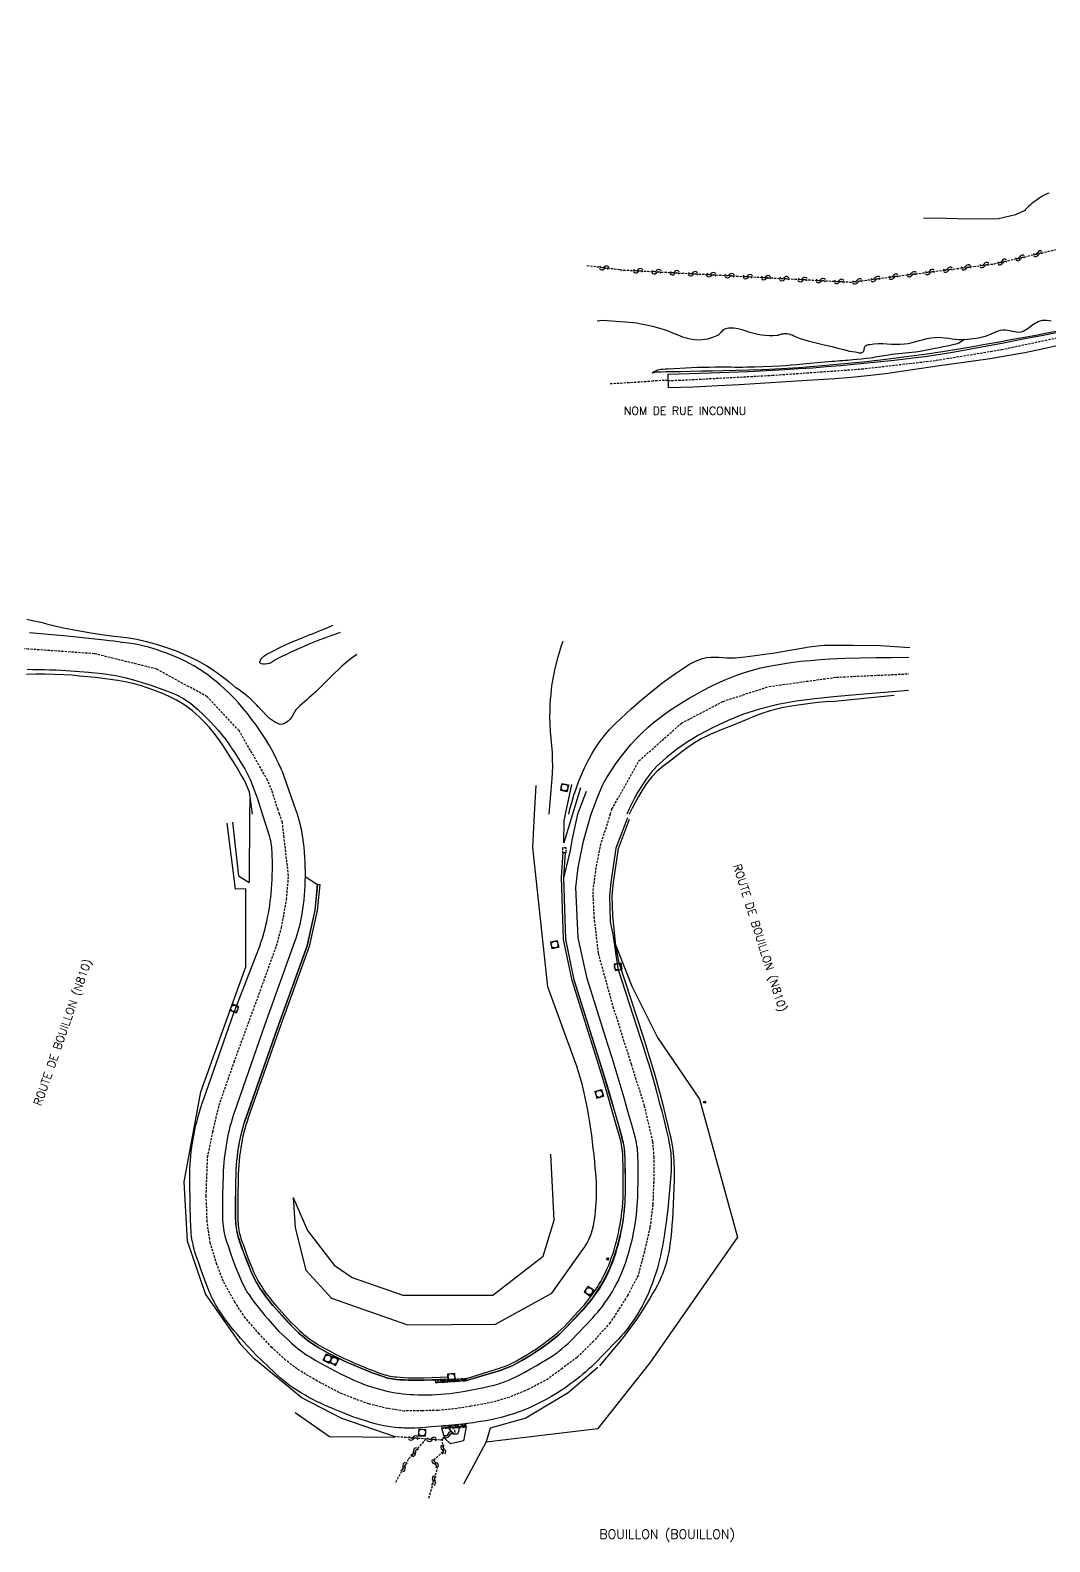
# Model space of a CAD drawing. Header units: millimetres. Extents: x 199000 to 200001, y 52999 to 53673.
# Drawn here: x 199324.6 to 199547.6, y 53011.9 to 53342.4 of the extents above; entities that cross this region are included whole.
import ezdxf
from ezdxf.enums import TextEntityAlignment as Align

# ---------------------------------------------------------------- set-up
doc = ezdxf.new("R2010")
doc.units = ezdxf.units.MM
doc.linetypes.add('DASHED', pattern=[0.75, 0.5, -0.25])
doc.layers.get('0').update_dxf_attribs({"linetype": 'CONTINUOUS'})
for name, color, linetype in [('W0001', 6, 'DASHED'), ('W0004', 5, 'CONTINUOUS'), ('W0008', 7, 'CONTINUOUS'), ('W0014', 7, 'CONTINUOUS'), ('W0070', 7, 'DASHED'), ('W0112', 1, 'DASHED'), ('W0211', 2, 'CONTINUOUS'), ('W0214', 2, 'CONTINUOUS'), ('W0323', 7, 'CONTINUOUS'), ('W0420', 7, 'CONTINUOUS'), ('W0501', 5, 'DASHED'), ('W0510', 5, 'CONTINUOUS'), ('W0850', 7, 'CONTINUOUS'), ('W0856', 7, 'CONTINUOUS'), ('W0980', 7, 'CONTINUOUS'), ('W0989', 7, 'CONTINUOUS')]:
    doc.layers.add(name, color=color, linetype=linetype)
doc.styles.get("Standard").update_dxf_attribs({"font": 'romans.shx', "width": 0.85})

# ---------------------------------------------------------------- blocks, each defined once
blk = doc.blocks.new('T420')
for p, q in [((0.75, 0.75), (-0.75, 0.75)), ((-0.75, 0.75), (-0.75, -0.75)), ((0.75, 0.75), (0.75, -0.75)), ((0.75, -0.75), (-0.75, -0.75))]:
    blk.add_line(p, q)
blk.add_ellipse((0, 0), major_axis=(-0.53, 0.53), ratio=1, start_param=3.926991, end_param=10.210176)
blk = doc.blocks.new('T856')
for p, q in [((-0.125, 0), (0.125, 0)), ((0, 0.125), (0, -0.125))]:
    blk.add_line(p, q)
blk.add_ellipse((0, 0), major_axis=(-0.177, 0.177), ratio=1, start_param=3.9269908, end_param=10.2101761)
blk = doc.blocks.new('T850')
for p, q in [((-0.25, -0.15), (0, 0.32)), ((0, 0.32), (0.25, -0.15)), ((-0.25, -0.15), (0.25, -0.15))]:
    blk.add_line(p, q)
for major_axis in [(-0.106, 0.106), (-0.0354, 0.0354), (-0.0236, 0.0236)]:
    blk.add_ellipse((0, 0), major_axis=major_axis, ratio=1, start_param=3.926991, end_param=10.210176)
blk = doc.blocks.new('t323o')
at = {"color": 0, "linetype": 'Continuous'}
for radius in [0.25, 0.15]:
    blk.add_circle((0, 0), radius, dxfattribs=at)
blk = doc.blocks.new('t500o')
at = {"color": 0, "linetype": 'Continuous'}
for centre, start, end in [((-0.5, 0.625), 216.8699, 323.1301), ((0.5, -0.125), 36.8699, 143.1301), ((0.5, -0.625), 36.8699, 143.1301), ((-0.5, 0.125), 216.8699, 323.1301)]:
    blk.add_arc(centre, 0.625, start, end, dxfattribs=at)

msp = doc.modelspace()

# ---------------------------------------------------------------- linework, layer by layer
at = {"layer": 'W0001'}
for points in [[(199379.16, 53171), (199378.82, 53171.97), (199377.48, 53176.15), (199376.53, 53178.47), (199370.29, 53189.28), (199363.3, 53196.7), (199352.29, 53202.74), (199338.65, 53206.09), (199324.15, 53207.11), (199301.55, 53208.31), (199275.37, 53210.31), (199262.56, 53214), (199250.36, 53222.15), (199242.73, 53230.34), (199228.89, 53251.09), (199217.52, 53264.21), (199202.23, 53274.23), (199188.29, 53278.91), (199165.92, 53286.04), (199151.05, 53290.86), (199129.54, 53298.24), (199117.13, 53306.22), (199107.29, 53316.7)], [(199464.07, 53265.87), (199466.4, 53265.88), (199486.92, 53266.98), (199506.43, 53268.36), (199522.77, 53270.25), (199537.02, 53272.61), (199551.12, 53275.58)], [(199451.49, 53171), (199451.85, 53172.12), (199457.74, 53182.64), (199467.04, 53190.89), (199476.14, 53195.67), (199486.18, 53198.93), (199500.93, 53200.96), (199516.76, 53201.7)], [(199451.49, 53171), (199449.37, 53164.5), (199448.32, 53159.25), (199447.64, 53154.04), (199447.9, 53148.55), (199448.82, 53140.61), (199452.06, 53128.95), (199456.04, 53116.35), (199458.91, 53107.26), (199460.71, 53099.43), (199461, 53096.07), (199460.97, 53090.68), (199460.78, 53085.67), (199460.15, 53080.62), (199458.94, 53075.34), (199457.55, 53070.14), (199455.28, 53065.74), (199451.48, 53059.83), (199447.82, 53055.75), (199444.21, 53052.2), (199440.98, 53049.81), (199437.91, 53047.54), (199433.62, 53045.24), (199429.39, 53043.48), (199425.79, 53042.42), (199420.94, 53041.52), (199417.29, 53040.94), (199413.81, 53040.62), (199410.36, 53040.54), (199406.42, 53040.49), (199402.82, 53041.03), (199398.71, 53042.04), (199395.76, 53043.09), (199392.2, 53044.52), (199387.44, 53047.02), (199382.98, 53049.68), (199380.49, 53051.63), (199377.5, 53054.4), (199374.73, 53057.35), (199371.66, 53060.85), (199369.39, 53064.26), (199366.88, 53068.82), (199365.46, 53072.56), (199363.99, 53077.24), (199363.34, 53081.85), (199363.11, 53087.52), (199363.27, 53092.11), (199363.43, 53096.02), (199364.57, 53101.57), (199365.93, 53107.34), (199369.22, 53116.8), (199375.2, 53133.11), (199378.5, 53142.24), (199379.59, 53146.19), (199380.69, 53152.32), (199381.13, 53157.55), (199380.14, 53165.89), (199379.78, 53169.26), (199379.16, 53171)]]:
    msp.add_lwpolyline(points, dxfattribs=at)
at = {"layer": 'W0004'}
for points in [[(199420.03, 53047.59), (199427.25, 53049.88), (199427.81, 53050.06), (199428.35, 53050.25), (199428.89, 53050.46), (199429.42, 53050.69), (199429.94, 53050.93), (199430.46, 53051.19), (199430.97, 53051.46), (199431.85, 53051.96), (199432.73, 53052.48), (199433.6, 53053.01), (199434.46, 53053.56), (199435.31, 53054.12), (199436.15, 53054.7), (199436.98, 53055.29), (199437.62, 53055.76), (199438.25, 53056.24), (199438.88, 53056.74), (199439.49, 53057.24), (199440.1, 53057.76), (199441.41, 53058.89), (199445.21, 53063.05), (199445.74, 53063.65), (199446.25, 53064.26), (199446.75, 53064.88), (199447.23, 53065.51), (199447.7, 53066.15), (199448.15, 53066.81), (199448.59, 53067.48), (199449, 53068.15), (199449.4, 53068.84), (199449.79, 53069.54), (199450.15, 53070.25), (199450.5, 53070.96), (199450.83, 53071.69), (199451.14, 53072.42), (199451.43, 53073.16), (199451.71, 53073.91), (199452.01, 53074.81), (199452.3, 53075.72), (199452.57, 53076.64), (199452.83, 53077.56), (199453.06, 53078.48), (199453.27, 53079.41), (199453.46, 53080.35), (199453.64, 53081.29), (199453.79, 53082.23), (199453.93, 53083.18), (199454.04, 53084.12), (199454.14, 53085.07), (199454.21, 53086.02), (199454.27, 53086.98), (199454.31, 53087.93), (199454.32, 53088.89), (199454.33, 53090.26), (199454.32, 53091.64), (199454.3, 53093.01), (199454.28, 53094.25), (199454.24, 53095.49), (199454.19, 53096.73), (199454.16, 53097.24), (199454.11, 53097.75), (199454.04, 53098.26), (199453.95, 53098.77), (199453.84, 53099.27), (199453.71, 53099.76), (199452.79, 53103.07), (199451.84, 53106.38), (199450.88, 53109.68), (199449.89, 53112.97), (199448.89, 53116.26), (199447.87, 53119.54), (199443.12, 53134.67), (199441.27, 53143.58), (199440.82, 53157.17), (199441.21, 53162.61)], [(199441.63, 53162.6), (199441.23, 53157.16), (199441.68, 53143.63), (199443.52, 53134.77), (199448.27, 53119.66), (199449.29, 53116.38), (199450.29, 53113.09), (199451.27, 53109.79), (199452.24, 53106.49), (199453.19, 53103.19), (199454.11, 53099.87), (199454.25, 53099.36), (199454.36, 53098.85), (199454.45, 53098.32), (199454.52, 53097.8), (199454.57, 53097.27), (199454.61, 53096.75), (199454.65, 53095.5), (199454.69, 53094.26), (199454.72, 53093.02), (199454.74, 53091.64), (199454.74, 53090.26), (199454.74, 53088.88), (199454.72, 53087.92), (199454.69, 53086.96), (199454.63, 53086), (199454.55, 53085.04), (199454.46, 53084.08), (199454.34, 53083.12), (199454.2, 53082.17), (199454.05, 53081.22), (199453.87, 53080.27), (199453.68, 53079.33), (199453.46, 53078.39), (199453.23, 53077.45), (199452.97, 53076.52), (199452.7, 53075.6), (199452.41, 53074.68), (199452.1, 53073.77), (199451.82, 53073.01), (199451.52, 53072.26), (199451.21, 53071.52), (199450.87, 53070.79), (199450.52, 53070.06), (199450.15, 53069.34), (199449.77, 53068.64), (199449.36, 53067.94), (199448.94, 53067.25), (199448.5, 53066.58), (199448.04, 53065.91), (199447.57, 53065.26), (199447.08, 53064.62), (199446.57, 53063.99), (199446.05, 53063.38), (199445.52, 53062.77), (199441.72, 53058.61), (199440.44, 53057.36), (199439.83, 53056.84), (199439.21, 53056.33), (199438.58, 53055.83), (199437.94, 53055.34), (199437.29, 53054.86), (199436.45, 53054.27), (199435.61, 53053.69), (199434.75, 53053.12), (199433.88, 53052.57), (199433, 53052.03), (199432.12, 53051.51), (199431.22, 53051), (199430.7, 53050.72), (199430.17, 53050.46), (199429.63, 53050.21), (199429.09, 53049.98), (199428.53, 53049.76), (199427.98, 53049.56), (199427.41, 53049.38), (199420.06, 53047.13)]]:
    msp.add_lwpolyline(points, dxfattribs=at)
msp.add_lwpolyline([(199416, 53047.94), (199416.02, 53047.42), (199410.78, 53047.24), (199409.9, 53047.22), (199409.03, 53047.21), (199408.15, 53047.22), (199407.28, 53047.25), (199406.4, 53047.29), (199405.53, 53047.34), (199404.65, 53047.41), (199404.2, 53047.46), (199403.76, 53047.53), (199403.31, 53047.61), (199402.87, 53047.7), (199402.43, 53047.81), (199402, 53047.94), (199401.57, 53048.08), (199400.49, 53048.46), (199399.43, 53048.85), (199398.37, 53049.26), (199397.31, 53049.69), (199396.26, 53050.12), (199395.22, 53050.57), (199394.15, 53051.05), (199393.09, 53051.54), (199392.04, 53052.05), (199391, 53052.57), (199389.96, 53053.1), (199388.93, 53053.65), (199388.27, 53054.01), (199387.62, 53054.4), (199386.98, 53054.79), (199386.34, 53055.21), (199385.72, 53055.64), (199385.11, 53056.09), (199384.62, 53056.46), (199384.14, 53056.86), (199383.67, 53057.27), (199383.22, 53057.69), (199382.78, 53058.12), (199382.35, 53058.57), (199381.15, 53059.78), (199378.21, 53063.02), (199377.7, 53063.6), (199377.21, 53064.18), (199376.72, 53064.78), (199376.25, 53065.39), (199375.8, 53066.01), (199375.36, 53066.64), (199374.93, 53067.27), (199374.58, 53067.83), (199374.24, 53068.4), (199373.92, 53068.98), (199373.61, 53069.56), (199373.32, 53070.15), (199373.05, 53070.75), (199372.79, 53071.36), (199372.29, 53072.6), (199371.8, 53073.85), (199371.32, 53075.1), (199370.86, 53076.35), (199370.41, 53077.61), (199370.26, 53078.06), (199370.13, 53078.52), (199370, 53078.98), (199369.9, 53079.45), (199369.8, 53079.92), (199369.72, 53080.45), (199369.65, 53080.98), (199369.59, 53081.52), (199369.56, 53082.05), (199369.55, 53082.59), (199369.53, 53084.55), (199369.54, 53086.5), (199369.56, 53088.46), (199369.59, 53090.41), (199369.65, 53092.37), (199369.69, 53093.32), (199369.75, 53094.28), (199369.83, 53095.23), (199369.93, 53096.18), (199370.05, 53097.12), (199370.19, 53098.07), (199370.35, 53099.01), (199370.51, 53099.85), (199370.68, 53100.68), (199370.88, 53101.51), (199371.1, 53102.34), (199371.33, 53103.16), (199371.59, 53103.97), (199371.86, 53104.78), (199378.6, 53124.1), (199385.17, 53142.19), (199386.91, 53150), (199387.46, 53155.67), (199387.93, 53155.62), (199387.39, 53149.93), (199385.63, 53142.05), (199379.06, 53123.93), (199372.31, 53104.63), (199372.04, 53103.83), (199371.79, 53103.02), (199371.56, 53102.21), (199371.35, 53101.4), (199371.15, 53100.58), (199370.98, 53099.75), (199370.82, 53098.93), (199370.66, 53098), (199370.53, 53097.06), (199370.41, 53096.12), (199370.31, 53095.18), (199370.23, 53094.24), (199370.17, 53093.3), (199370.13, 53092.35), (199370.07, 53090.4), (199370.03, 53088.45), (199370.01, 53086.5), (199370.01, 53084.55), (199370.02, 53082.6), (199370.04, 53082.08), (199370.07, 53081.55), (199370.12, 53081.04), (199370.19, 53080.52), (199370.27, 53080), (199370.36, 53079.55), (199370.47, 53079.1), (199370.59, 53078.65), (199370.72, 53078.21), (199370.86, 53077.77), (199371.31, 53076.51), (199371.77, 53075.26), (199372.24, 53074.02), (199372.73, 53072.78), (199373.23, 53071.54), (199373.48, 53070.95), (199373.75, 53070.36), (199374.04, 53069.78), (199374.34, 53069.2), (199374.66, 53068.64), (199374.99, 53068.08), (199375.33, 53067.54), (199375.75, 53066.91), (199376.19, 53066.29), (199376.64, 53065.68), (199377.1, 53065.08), (199377.57, 53064.49), (199378.06, 53063.91), (199378.56, 53063.34), (199381.5, 53060.1), (199382.72, 53058.92), (199383.14, 53058.48), (199383.57, 53058.06), (199384.02, 53057.65), (199384.47, 53057.25), (199384.94, 53056.87), (199385.42, 53056.5), (199386.02, 53056.06), (199386.63, 53055.64), (199387.25, 53055.23), (199387.88, 53054.84), (199388.52, 53054.46), (199389.18, 53054.1), (199390.2, 53053.56), (199391.23, 53053.03), (199392.27, 53052.51), (199393.31, 53052.01), (199394.37, 53051.52), (199395.42, 53051.05), (199396.46, 53050.6), (199397.51, 53050.16), (199398.55, 53049.74), (199399.61, 53049.33), (199400.67, 53048.94), (199401.73, 53048.57), (199402.15, 53048.43), (199402.57, 53048.31), (199402.99, 53048.2), (199403.41, 53048.11), (199403.84, 53048.03), (199404.27, 53047.97), (199404.7, 53047.93), (199405.56, 53047.86), (199406.43, 53047.8), (199407.29, 53047.76), (199408.16, 53047.74), (199409.03, 53047.73), (199409.89, 53047.73), (199410.76, 53047.76)], close=True, dxfattribs=at)
at = {"layer": 'W0008'}
for points in [[(199464.03, 53267.26), (199466.38, 53267.3), (199468.73, 53267.36), (199471.08, 53267.42), (199473.43, 53267.5), (199477.49, 53267.65), (199481.55, 53267.82), (199485.61, 53268.01), (199489.67, 53268.23), (199492.7, 53268.43), (199495.74, 53268.64), (199498.77, 53268.88), (199501.8, 53269.14), (199504.74, 53269.4), (199507.68, 53269.67), (199510.62, 53269.97), (199513.56, 53270.29), (199515.97, 53270.57), (199518.38, 53270.86), (199520.78, 53271.17), (199523.18, 53271.53), (199526.76, 53272.11), (199530.33, 53272.75), (199533.89, 53273.42), (199537.45, 53274.1), (199541.79, 53274.93), (199546.13, 53275.77), (199550.46, 53276.65)], [(199549.79, 53273.56), (199545.95, 53272.72), (199542.11, 53271.92), (199538.25, 53271.2), (199534.57, 53270.59), (199530.88, 53270.07), (199527.19, 53269.57), (199523.5, 53269.06), (199519.56, 53268.48), (199515.62, 53267.88), (199511.68, 53267.31), (199507.73, 53266.83), (199504.14, 53266.5), (199500.55, 53266.24), (199496.96, 53266.02), (199493.37, 53265.79), (199488.81, 53265.48), (199484.24, 53265.18), (199479.67, 53264.9), (199475.1, 53264.65), (199472.35, 53264.52), (199469.6, 53264.41), (199466.85, 53264.32), (199464.11, 53264.25)], [(199464.03, 53267.26), (199464.11, 53264.25)], [(199324.49, 53210.74), (199328.59, 53210.39), (199332.69, 53210.01), (199336.79, 53209.6), (199340.88, 53209.14), (199341.89, 53209.01), (199342.91, 53208.88), (199343.92, 53208.73), (199344.93, 53208.57)], [(199379.66, 53180.53), (199379.49, 53180.89), (199379.33, 53181.26), (199379.16, 53181.62), (199378.99, 53181.98), (199378.48, 53183.06), (199377.96, 53184.14), (199377.41, 53185.21), (199376.83, 53186.25), (199376.16, 53187.37), (199375.44, 53188.45), (199374.71, 53189.52), (199373.95, 53190.58), (199373.04, 53191.81), (199372.12, 53193.03), (199371.16, 53194.22), (199370.16, 53195.38), (199369.21, 53196.4), (199368.23, 53197.38), (199367.21, 53198.33), (199366.17, 53199.26), (199365.31, 53200), (199364.43, 53200.71), (199363.53, 53201.41), (199362.6, 53202.07), (199361.58, 53202.73), (199360.54, 53203.37), (199359.48, 53203.96), (199358.39, 53204.52), (199357.16, 53205.1), (199355.91, 53205.63), (199354.64, 53206.12), (199353.37, 53206.58), (199352.42, 53206.92), (199351.47, 53207.23), (199350.51, 53207.52), (199349.54, 53207.78), (199348.4, 53208.03), (199347.25, 53208.25), (199346.09, 53208.43), (199344.93, 53208.57)], [(199447.31, 53171), (199448.64, 53174.51), (199449.84, 53177.51), (199450.73, 53179.02), (199451.66, 53180.5), (199452.64, 53181.95), (199453.67, 53183.36), (199454.82, 53184.82), (199456.01, 53186.23), (199457.26, 53187.6), (199458.57, 53188.92), (199459.7, 53189.97), (199460.87, 53190.96), (199462.08, 53191.92), (199463.31, 53192.85), (199464.66, 53193.8), (199466.04, 53194.71), (199467.44, 53195.58), (199468.86, 53196.43), (199470.35, 53197.28), (199471.86, 53198.1), (199473.39, 53198.89), (199474.94, 53199.62), (199476.74, 53200.42), (199478.55, 53201.17), (199480.39, 53201.86), (199482.27, 53202.46), (199484.42, 53203.01), (199486.59, 53203.46), (199488.77, 53203.83), (199490.95, 53204.15), (199493.11, 53204.43), (199495.26, 53204.64), (199497.42, 53204.81), (199499.58, 53204.96), (199502.9, 53205.11), (199506.23, 53205.18), (199509.55, 53205.23), (199512.87, 53205.3), (199516.8, 53205.31), (199516.8, 53205.31)], [(199323.98, 53202.68), (199325.23, 53202.66), (199326.47, 53202.64), (199327.72, 53202.62), (199328.96, 53202.59), (199330.21, 53202.55), (199331.45, 53202.48), (199334.43, 53202.29), (199337.41, 53202.08), (199340.39, 53201.78), (199343.35, 53201.32), (199345.3, 53200.9), (199347.23, 53200.39), (199349.14, 53199.82), (199351.02, 53199.19), (199352.84, 53198.58), (199354.67, 53197.94), (199356.46, 53197.19), (199358.17, 53196.28), (199359.75, 53195.19), (199361.22, 53193.95), (199362.61, 53192.64), (199363.96, 53191.3), (199364.87, 53190.35), (199365.73, 53189.36), (199366.57, 53188.34), (199367.38, 53187.31), (199367.65, 53186.97), (199367.9, 53186.62), (199368.15, 53186.26), (199368.39, 53185.9)], [(199516.71, 53198.08), (199516.71, 53198.08), (199516.71, 53198.08), (199516.71, 53198.08), (199505.26, 53197.1), (199500.26, 53196.66), (199496.2, 53196.23), (199492.13, 53195.7), (199488.09, 53194.99), (199484.1, 53194), (199480.63, 53192.87), (199477.25, 53191.52), (199473.95, 53189.98), (199470.74, 53188.25), (199468.33, 53186.78), (199465.99, 53185.18), (199463.76, 53183.43), (199461.68, 53181.5), (199460.45, 53180.13), (199459.34, 53178.67), (199458.33, 53177.15), (199457.38, 53175.59), (199456.75, 53174.47), (199456.17, 53173.33), (199455.64, 53172.17), (199455.13, 53171)], [(199368.33, 53186), (199368.68, 53185.47), (199369.02, 53184.93), (199369.37, 53184.39), (199369.71, 53183.86), (199370.32, 53182.88), (199370.94, 53181.91), (199371.54, 53180.93), (199372.09, 53179.91), (199372.7, 53178.6), (199373.24, 53177.25), (199373.75, 53175.9), (199374.26, 53174.55), (199374.31, 53174.43), (199374.35, 53174.31), (199374.4, 53174.19), (199374.45, 53174.07)], [(199379.66, 53180.53), (199382.68, 53172.01), (199382.94, 53171.27), (199383.02, 53171)], [(199375.43, 53171), (199374.45, 53174.07)], [(199455.22, 53170.2), (199452.7, 53163.54), (199451.61, 53156.05), (199451.33, 53153.12), (199451.49, 53147.49), (199452.04, 53144.73), (199453.16, 53137.24), (199458.11, 53121.98), (199458.75, 53120.01), (199459.36, 53118.03), (199459.96, 53116.04), (199460.55, 53114.05), (199461.12, 53112.06), (199461.67, 53110.06), (199462.2, 53108.06), (199462.72, 53106.05), (199463.23, 53104.04), (199463.71, 53102.02), (199464.18, 53100), (199464.32, 53099.37), (199464.44, 53098.73), (199464.54, 53098.09), (199464.63, 53097.45), (199464.7, 53096.81), (199464.75, 53096.16), (199464.78, 53095.51), (199464.8, 53094.87), (199464.81, 53094.22), (199464.79, 53093.57), (199464.76, 53092.92), (199464.65, 53091.27), (199464.52, 53089.61), (199464.38, 53087.95), (199464.22, 53086.3), (199464.04, 53084.64), (199463.85, 53082.99), (199463.69, 53081.7), (199463.51, 53080.42), (199463.31, 53079.13), (199463.1, 53077.85), (199462.88, 53076.57), (199462.64, 53075.3), (199462.45, 53074.41), (199462.25, 53073.52), (199462.03, 53072.64), (199461.79, 53071.76), (199461.53, 53070.88), (199461.25, 53070.02), (199460.96, 53069.15), (199460.64, 53068.3), (199460.31, 53067.45), (199459.96, 53066.61), (199459.6, 53065.77), (199459.21, 53064.95), (199458.81, 53064.13), (199458.44, 53063.41), (199458.05, 53062.71), (199457.64, 53062.01), (199457.22, 53061.32), (199456.78, 53060.64), (199456.33, 53059.97), (199455.86, 53059.31), (199455.37, 53058.67), (199454.87, 53058.03), (199454.35, 53057.41), (199453.82, 53056.8), (199453.28, 53056.2), (199452.72, 53055.62), (199447.94, 53050.76), (199447.35, 53050.18), (199446.74, 53049.61), (199446.13, 53049.06), (199445.5, 53048.52), (199444.85, 53047.99), (199444.2, 53047.48), (199443.54, 53046.98), (199442.87, 53046.48), (199441.8, 53045.72), (199440.71, 53044.99), (199439.6, 53044.28), (199438.48, 53043.6), (199437.33, 53042.95), (199436.17, 53042.33), (199435.59, 53042.03), (199435, 53041.75), (199434.41, 53041.47), (199433.81, 53041.2), (199433.2, 53040.95), (199432.6, 53040.7), (199431.99, 53040.46), (199431.37, 53040.24), (199430.75, 53040.02), (199430.13, 53039.82), (199429.51, 53039.62), (199428.88, 53039.44), (199427.61, 53039.1), (199426.34, 53038.79), (199425.05, 53038.52), (199423.76, 53038.28), (199422.62, 53038.1), (199421.47, 53037.93), (199420.32, 53037.78), (199419.17, 53037.65), (199416.86, 53037.42), (199414.54, 53037.21), (199412.22, 53037.01), (199411.05, 53036.91), (199409.89, 53036.83), (199408.73, 53036.77), (199407.57, 53036.75), (199406.99, 53036.75), (199406.41, 53036.76), (199405.84, 53036.78), (199405.26, 53036.81), (199404.33, 53036.9), (199403.41, 53037.02), (199402.48, 53037.17), (199401.56, 53037.35), (199400.65, 53037.55), (199399.74, 53037.79), (199398.83, 53038.04), (199397.92, 53038.32), (199397.02, 53038.61), (199396.11, 53038.92), (199395.21, 53039.24), (199394.32, 53039.58), (199392.53, 53040.28), (199390.75, 53041.01), (199389.87, 53041.39), (199389, 53041.78), (199388.13, 53042.19), (199387.27, 53042.6), (199386.42, 53043.03), (199385.58, 53043.48), (199384.75, 53043.94), (199383.93, 53044.42), (199383.13, 53044.91), (199382.34, 53045.43), (199381.57, 53045.96), (199380.81, 53046.52), (199380.08, 53047.1), (199379.36, 53047.7), (199378.66, 53048.33), (199377.98, 53048.98), (199374.11, 53052.63), (199371.3, 53055.67), (199370.61, 53056.44), (199369.93, 53057.22), (199369.26, 53058.01), (199368.61, 53058.81), (199367.98, 53059.63), (199367.36, 53060.46), (199366.76, 53061.3), (199366.18, 53062.15), (199365.83, 53062.69), (199365.49, 53063.23), (199365.17, 53063.78), (199364.86, 53064.34), (199364.56, 53064.91), (199364.28, 53065.48), (199364.02, 53066.06), (199363.76, 53066.65), (199363.53, 53067.24), (199362.96, 53068.74), (199362.4, 53070.25), (199361.86, 53071.76), (199361.33, 53073.27), (199360.81, 53074.79), (199360.64, 53075.32), (199360.49, 53075.86), (199360.35, 53076.4), (199360.23, 53076.94), (199360.12, 53077.49), (199360.01, 53078.09), (199359.93, 53078.7), (199359.86, 53079.31), (199359.8, 53079.92), (199359.77, 53080.53), (199359.69, 53082.75), (199359.63, 53084.98), (199359.58, 53087.2), (199359.55, 53089.43), (199359.54, 53091.65), (199359.55, 53092.59), (199359.57, 53093.52), (199359.62, 53094.45), (199359.68, 53095.38), (199359.76, 53096.31), (199359.86, 53097.24), (199359.98, 53098.16), (199360.11, 53099.09), (199360.27, 53100.01), (199360.45, 53101), (199360.66, 53101.99), (199360.88, 53102.97), (199361.12, 53103.95), (199361.37, 53104.93), (199361.65, 53105.9), (199361.94, 53106.87), (199362.25, 53107.83), (199362.57, 53108.79), (199369.1, 53127.34), (199374.53, 53141.4), (199374.81, 53142.15), (199375.08, 53142.91), (199375.33, 53143.67), (199375.57, 53144.43), (199375.79, 53145.2), (199376, 53145.98), (199376.19, 53146.76), (199376.37, 53147.54), (199376.55, 53148.42), (199376.72, 53149.3), (199376.87, 53150.19), (199377.01, 53151.08), (199377.13, 53151.97), (199377.24, 53152.86), (199377.33, 53153.75), (199377.41, 53154.65), (199377.47, 53155.67), (199377.53, 53156.69), (199377.57, 53157.72), (199377.59, 53158.74), (199377.6, 53159.76), (199377.59, 53160.79), (199377.57, 53161.81), (199377.53, 53162.83), (199377.5, 53163.3), (199377.46, 53163.76), (199377.4, 53164.23), (199377.32, 53164.69), (199377.23, 53165.15), (199377.13, 53165.6), (199377.01, 53166.05), (199376.87, 53166.5), (199375.43, 53171)], [(199383.02, 53171), (199383.17, 53170.51), (199383.39, 53169.75), (199383.59, 53168.99), (199383.77, 53168.22), (199383.93, 53167.44), (199384.06, 53166.66), (199384.18, 53165.88), (199384.32, 53164.83), (199384.44, 53163.77), (199384.54, 53162.7), (199384.62, 53161.64), (199384.67, 53160.57), (199384.71, 53159.51), (199384.73, 53158.44), (199384.73, 53157.38), (199384.71, 53156.35), (199384.67, 53155.33), (199384.61, 53154.31), (199384.53, 53153.29), (199384.44, 53152.27), (199384.33, 53151.25), (199384.19, 53150.24), (199384.04, 53149.23), (199383.91, 53148.44), (199383.76, 53147.66), (199383.59, 53146.89), (199383.4, 53146.12), (199383.19, 53145.35), (199382.97, 53144.59), (199382.72, 53143.84), (199382.46, 53143.09), (199375.87, 53124.82), (199369.28, 53105.89), (199369.02, 53105.11), (199368.77, 53104.32), (199368.54, 53103.52), (199368.32, 53102.72), (199368.12, 53101.92), (199367.93, 53101.11), (199367.76, 53100.3), (199367.61, 53099.48), (199367.45, 53098.55), (199367.31, 53097.61), (199367.19, 53096.68), (199367.08, 53095.74), (199366.99, 53094.8), (199366.92, 53093.86), (199366.86, 53092.91), (199366.82, 53091.97), (199366.75, 53089.85), (199366.7, 53087.73), (199366.67, 53085.61), (199366.66, 53083.48), (199366.67, 53082.85), (199366.69, 53082.22), (199366.74, 53081.59), (199366.8, 53080.96), (199366.87, 53080.43), (199366.96, 53079.89), (199367.07, 53079.36), (199367.19, 53078.83), (199367.33, 53078.31), (199367.49, 53077.79), (199367.96, 53076.38), (199368.45, 53074.98), (199368.96, 53073.58), (199369.48, 53072.18), (199370.02, 53070.8), (199370.58, 53069.42), (199370.81, 53068.89), (199371.05, 53068.37), (199371.31, 53067.85), (199371.58, 53067.34), (199371.87, 53066.84), (199372.18, 53066.35), (199372.49, 53065.87), (199373.04, 53065.09), (199373.59, 53064.32), (199374.16, 53063.56), (199374.75, 53062.81), (199375.35, 53062.08), (199375.96, 53061.35), (199376.58, 53060.63), (199379.02, 53057.88), (199380.9, 53056.17), (199381.32, 53055.75), (199381.76, 53055.35), (199382.2, 53054.95), (199382.66, 53054.57), (199383.12, 53054.19), (199383.59, 53053.83), (199384.16, 53053.42), (199384.72, 53053.02), (199385.3, 53052.63), (199385.89, 53052.26), (199386.48, 53051.89), (199387.08, 53051.54), (199388.14, 53050.93), (199389.22, 53050.34), (199390.3, 53049.76), (199391.39, 53049.2), (199392.48, 53048.65), (199393.58, 53048.11), (199394.69, 53047.58), (199395.4, 53047.26), (199396.11, 53046.95), (199396.83, 53046.65), (199397.55, 53046.37), (199398.28, 53046.1), (199399.02, 53045.85), (199399.76, 53045.61), (199400.53, 53045.38), (199401.31, 53045.16), (199402.1, 53044.97), (199402.89, 53044.79), (199403.68, 53044.63), (199404.48, 53044.49), (199405.28, 53044.37), (199406.08, 53044.27), (199406.89, 53044.18), (199407.7, 53044.12), (199408.5, 53044.07), (199409.49, 53044.04), (199410.48, 53044.03), (199411.47, 53044.03), (199412.45, 53044.05), (199413.44, 53044.1), (199414.42, 53044.16), (199415.41, 53044.24), (199416.39, 53044.34), (199417.37, 53044.46), (199418.35, 53044.6), (199419.32, 53044.75), (199420.46, 53044.95), (199421.59, 53045.17), (199422.71, 53045.4), (199423.84, 53045.64), (199424.96, 53045.9), (199426.07, 53046.17), (199426.6, 53046.31), (199427.12, 53046.46), (199427.64, 53046.62), (199428.15, 53046.8), (199428.65, 53046.99), (199429.16, 53047.2), (199429.91, 53047.52), (199430.65, 53047.87), (199431.39, 53048.23), (199432.11, 53048.6), (199432.83, 53048.99), (199434.05, 53049.68), (199435.26, 53050.38), (199436.47, 53051.1), (199437.66, 53051.83), (199438.84, 53052.57), (199439.21, 53052.81), (199439.57, 53053.06), (199439.92, 53053.32), (199440.26, 53053.59), (199440.94, 53054.15), (199441.61, 53054.72), (199442.27, 53055.29), (199442.93, 53055.88), (199447.66, 53060.9), (199448.21, 53061.5), (199448.74, 53062.11), (199449.26, 53062.74), (199449.76, 53063.38), (199450.24, 53064.04), (199450.71, 53064.7), (199451.16, 53065.38), (199451.6, 53066.07), (199452.02, 53066.76), (199452.42, 53067.47), (199452.8, 53068.19), (199453.17, 53068.92), (199453.51, 53069.65), (199453.84, 53070.4), (199454.15, 53071.15), (199454.45, 53071.91), (199454.78, 53072.83), (199455.1, 53073.77), (199455.39, 53074.71), (199455.67, 53075.65), (199455.93, 53076.6), (199456.17, 53077.56), (199456.38, 53078.52), (199456.58, 53079.49), (199456.76, 53080.46), (199456.93, 53081.43), (199457.07, 53082.4), (199457.19, 53083.38), (199457.29, 53084.36), (199457.37, 53085.34), (199457.43, 53086.33), (199457.48, 53087.31), (199457.52, 53088.87), (199457.55, 53090.42), (199457.56, 53091.98), (199457.57, 53093.42), (199457.55, 53094.86), (199457.53, 53096.3), (199457.5, 53096.85), (199457.46, 53097.4), (199457.4, 53097.95), (199457.32, 53098.5), (199457.23, 53099.04), (199457.11, 53099.58), (199456.97, 53100.12), (199456.17, 53103.07), (199455.35, 53106.01), (199454.5, 53108.95), (199453.65, 53111.88), (199452.77, 53114.81), (199451.87, 53117.73), (199450.96, 53120.65), (199446.39, 53135.09), (199444.47, 53143.97), (199443.94, 53154.96), (199444.43, 53159.36), (199445.62, 53165.07), (199447.22, 53170.76), (199447.31, 53171)]]:
    msp.add_lwpolyline(points, dxfattribs=at)
at = {"layer": 'W0014'}
for points in [[(199444.39, 53171), (199444.41, 53171.08), (199446.27, 53176.07)], [(199384.73, 53157.38), (199387.45, 53155.65), (199386.9, 53149.92), (199385.17, 53142.23), (199378.6, 53124.1), (199371.82, 53104.7), (199371.54, 53103.87), (199371.28, 53103.04), (199371.04, 53102.21), (199370.82, 53101.37), (199370.62, 53100.52), (199370.43, 53099.67), (199370.27, 53098.82), (199370.12, 53097.9), (199369.98, 53096.99), (199369.86, 53096.07), (199369.77, 53095.15), (199369.69, 53094.22), (199369.63, 53093.3), (199369.59, 53092.37), (199369.54, 53090.44), (199369.51, 53088.5), (199369.49, 53086.56), (199369.49, 53084.62), (199369.51, 53082.68), (199369.53, 53082.15), (199369.56, 53081.61), (199369.61, 53081.07), (199369.68, 53080.54), (199369.77, 53080), (199369.86, 53079.54), (199369.97, 53079.09), (199370.09, 53078.63), (199370.22, 53078.18), (199370.37, 53077.74), (199370.82, 53076.45), (199371.28, 53075.18), (199371.76, 53073.9), (199372.26, 53072.64), (199372.76, 53071.37), (199373.01, 53070.78), (199373.29, 53070.18), (199373.57, 53069.6), (199373.87, 53069.03), (199374.19, 53068.46), (199374.53, 53067.9), (199374.88, 53067.35), (199375.35, 53066.65), (199375.83, 53065.97), (199376.33, 53065.29), (199376.85, 53064.62), (199377.37, 53063.96), (199377.92, 53063.32), (199378.47, 53062.69), (199380.98, 53059.89), (199382.35, 53058.57), (199382.78, 53058.12), (199383.22, 53057.69), (199383.67, 53057.27), (199384.14, 53056.86), (199384.62, 53056.46), (199385.11, 53056.09), (199385.72, 53055.64), (199386.34, 53055.21), (199386.98, 53054.79), (199387.62, 53054.4), (199388.27, 53054.01), (199388.93, 53053.65), (199389.96, 53053.1), (199391, 53052.57), (199392.04, 53052.05), (199393.09, 53051.54), (199394.15, 53051.05), (199395.22, 53050.57), (199396.26, 53050.12), (199397.31, 53049.69), (199398.37, 53049.26), (199399.43, 53048.85), (199400.49, 53048.46), (199401.57, 53048.08), (199402, 53047.94), (199402.43, 53047.81), (199402.87, 53047.7), (199403.31, 53047.61), (199403.76, 53047.53), (199404.2, 53047.46), (199404.65, 53047.41), (199405.53, 53047.34), (199406.4, 53047.29), (199407.28, 53047.25), (199408.15, 53047.22), (199409.03, 53047.21), (199409.9, 53047.22), (199410.78, 53047.24), (199413.2, 53047.32), (199413.23, 53046.7), (199420.06, 53047.13), (199427.41, 53049.38), (199427.98, 53049.56), (199428.53, 53049.76), (199429.09, 53049.98), (199429.63, 53050.21), (199430.17, 53050.46), (199430.7, 53050.72), (199431.22, 53051), (199432.12, 53051.51), (199433, 53052.03), (199433.88, 53052.57), (199434.75, 53053.12), (199435.61, 53053.69), (199436.45, 53054.27), (199437.29, 53054.86), (199437.94, 53055.34), (199438.58, 53055.83), (199439.21, 53056.33), (199439.83, 53056.84), (199440.44, 53057.36), (199441.72, 53058.61), (199445.61, 53062.72), (199446.11, 53063.26), (199446.6, 53063.82), (199447.08, 53064.39), (199447.54, 53064.98), (199447.99, 53065.57), (199448.43, 53066.18), (199448.85, 53066.79), (199449.25, 53067.42), (199449.64, 53068.06), (199450.01, 53068.7), (199450.37, 53069.36), (199450.71, 53070.02), (199451.03, 53070.69), (199451.34, 53071.37), (199451.63, 53072.06), (199451.9, 53072.75), (199452.16, 53073.45), (199452.45, 53074.32), (199452.74, 53075.21), (199453, 53076.09), (199453.25, 53076.99), (199453.47, 53077.88), (199453.68, 53078.78), (199453.88, 53079.69), (199454.05, 53080.6), (199454.21, 53081.51), (199454.35, 53082.43), (199454.47, 53083.34), (199454.57, 53084.26), (199454.66, 53085.19), (199454.72, 53086.11), (199454.77, 53087.03), (199454.8, 53087.96), (199454.81, 53088.88), (199454.81, 53090.29), (199454.8, 53091.69), (199454.77, 53093.1), (199454.74, 53094.35), (199454.7, 53095.6), (199454.65, 53096.86), (199454.62, 53097.33), (199454.57, 53097.8), (199454.51, 53098.26), (199454.44, 53098.73), (199454.35, 53099.19), (199454.25, 53099.65), (199454.13, 53100.1), (199453.35, 53102.91), (199452.55, 53105.72), (199451.74, 53108.52), (199450.91, 53111.32), (199450.07, 53114.12), (199449.21, 53116.91), (199448.34, 53119.7), (199443.59, 53134.78), (199441.76, 53143.68), (199441.32, 53157.03), (199442.75, 53163.05), (199443.16, 53165.29), (199444.39, 53171)]]:
    msp.add_lwpolyline(points, dxfattribs=at)
at = {"layer": 'W0070'}
for points in [[(199451.42, 53265.15), (199460.83, 53265.74)], [(199464.07, 53265.87), (199460.83, 53265.74)]]:
    msp.add_lwpolyline(points, dxfattribs=at)
at = {"layer": 'W0112'}
for points in [[(199441.02, 53162.61), (199441.85, 53162.6), (199441.84, 53163.65), (199441.02, 53163.65)], [(199413.21, 53047.17), (199413.23, 53046.7), (199420.06, 53047.13), (199420.03, 53047.59)], [(199414.61, 53037.2), (199414.64, 53036.69), (199419.99, 53036.96), (199419.96, 53037.47)]]:
    msp.add_lwpolyline(points, close=True, dxfattribs=at)
at = {"layer": 'W0211'}
for points in [[(199462.58, 53267.77), (199463.63, 53267.79), (199464.68, 53267.81), (199465.73, 53267.82), (199466.78, 53267.84), (199469.12, 53267.88), (199471.46, 53267.92), (199473.8, 53267.96), (199476.14, 53268.02), (199479.01, 53268.09), (199481.88, 53268.16), (199484.76, 53268.25), (199487.63, 53268.38), (199490.17, 53268.53), (199492.71, 53268.71), (199495.25, 53268.9), (199497.79, 53269.11), (199500.99, 53269.39), (199504.2, 53269.69), (199507.4, 53270.01), (199510.6, 53270.37), (199513.99, 53270.77), (199517.38, 53271.21), (199520.76, 53271.67), (199524.14, 53272.17), (199527.25, 53272.67), (199530.35, 53273.21), (199533.44, 53273.77), (199536.54, 53274.33), (199539.08, 53274.78), (199541.61, 53275.24), (199544.15, 53275.71), (199546.68, 53276.2), (199548.97, 53276.66)], [(199460.65, 53267.53), (199460.95, 53267.59), (199461.25, 53267.65), (199461.55, 53267.7), (199461.85, 53267.74), (199462.03, 53267.76), (199462.22, 53267.77), (199462.4, 53267.77), (199462.58, 53267.77)], [(199323.88, 53213.67), (199325.42, 53213.32), (199326.96, 53212.96), (199328.49, 53212.59), (199330.02, 53212.22), (199331.56, 53211.86), (199333.1, 53211.53), (199334.65, 53211.23), (199337.42, 53210.74), (199340.19, 53210.31), (199342.98, 53209.94), (199345.77, 53209.61)], [(199392.4, 53210.73), (199392.23, 53210.67), (199390.61, 53210.11), (199389, 53209.53), (199387.41, 53208.92), (199385.92, 53208.32), (199384.44, 53207.69), (199382.97, 53207.04), (199381.5, 53206.37), (199380.64, 53205.95), (199379.79, 53205.53), (199378.94, 53205.09), (199378.09, 53204.65), (199377.94, 53204.57), (199377.8, 53204.48), (199377.66, 53204.38), (199377.52, 53204.29), (199377.38, 53204.2), (199377.23, 53204.12), (199377.08, 53204.05), (199376.92, 53203.99), (199376.49, 53203.88), (199376.04, 53203.8), (199375.57, 53203.79), (199375.11, 53203.91), (199375.01, 53203.97), (199374.92, 53204.04), (199374.85, 53204.14), (199374.82, 53204.26), (199374.83, 53204.34), (199374.87, 53204.42), (199374.93, 53204.49), (199374.96, 53204.55), (199374.98, 53204.6), (199375, 53204.65), (199375.01, 53204.7), (199375.02, 53204.75), (199375.04, 53204.81), (199375.05, 53204.86), (199375.08, 53204.91), (199375.11, 53204.96), (199375.69, 53205.54), (199376.38, 53205.99), (199377.1, 53206.36), (199377.8, 53206.72), (199379.04, 53207.37), (199380.3, 53207.96), (199381.58, 53208.52), (199382.87, 53209.08), (199383.56, 53209.37), (199384.25, 53209.65), (199384.94, 53209.93), (199385.64, 53210.2), (199386.34, 53210.47), (199387.04, 53210.74), (199387.73, 53211.01), (199388.42, 53211.29), (199389.55, 53211.77), (199390.67, 53212.25), (199390.82, 53212.32)], [(199345.77, 53209.61), (199347.92, 53209.25), (199350.05, 53208.78), (199352.16, 53208.21), (199354.24, 53207.55), (199356.57, 53206.69), (199358.85, 53205.74), (199361.09, 53204.66), (199363.26, 53203.46), (199364.95, 53202.38), (199366.57, 53201.21), (199368.13, 53199.95), (199369.61, 53198.61)], [(199442.41, 53171), (199442.74, 53172.41), (199443.11, 53173.81), (199443.53, 53175.19), (199443.99, 53176.57), (199444.55, 53178.1), (199445.17, 53179.62), (199445.83, 53181.12), (199446.57, 53182.58), (199447.38, 53184.05), (199448.25, 53185.5), (199449.19, 53186.9), (199450.2, 53188.24), (199451.3, 53189.52), (199452.48, 53190.72), (199453.7, 53191.88), (199454.92, 53193.03), (199456.05, 53194.07), (199457.2, 53195.08), (199458.37, 53196.07), (199459.56, 53197.05), (199461.12, 53198.31), (199462.69, 53199.56), (199464.3, 53200.77), (199465.96, 53201.91), (199467.29, 53202.81), (199468.65, 53203.7), (199470.09, 53204.49), (199471.64, 53205.06), (199472.52, 53205.24), (199473.42, 53205.33), (199474.33, 53205.35), (199475.22, 53205.31), (199476.11, 53205.26), (199476.99, 53205.21), (199477.88, 53205.19), (199478.77, 53205.22), (199480.95, 53205.42), (199483.13, 53205.68), (199485.3, 53205.99), (199487.47, 53206.29), (199488.72, 53206.48), (199489.97, 53206.7), (199491.21, 53206.92), (199492.46, 53207.15), (199493.7, 53207.37), (199494.95, 53207.57), (199496.21, 53207.74), (199497.47, 53207.87), (199498.35, 53207.93), (199499.22, 53207.96), (199500.1, 53207.97), (199500.98, 53207.97), (199501.86, 53207.95), (199502.73, 53207.94), (199503.61, 53207.94), (199504.49, 53207.94), (199510.51, 53207.86), (199517, 53207.42), (199517, 53207.42)], [(199444.97, 53176.8), (199443.23, 53171)], [(199443.23, 53171), (199441.35, 53164.72)], [(199368.86, 53169.25), (199370.18, 53157.55), (199372.54, 53156.05)], [(199452.72, 53142.26), (199456.2, 53133.42), (199461.78, 53122.18), (199471.02, 53108.65), (199479.27, 53078.49), (199460.16, 53051.03), (199448.79, 53036.69)], [(199382.14, 53087.19), (199385.26, 53079.94), (199391.08, 53072.36), (199395, 53069.68), (199406.13, 53065.85), (199425.8, 53065.81), (199436.78, 53074.33), (199439.2, 53082.24), (199438.45, 53096.65)], [(199404.31, 53034.7), (199390.09, 53034.85), (199382.56, 53040.08)], [(199419.99, 53036.96), (199419.36, 53033.96), (199416.56, 53033.34), (199415.28, 53034.48), (199414.64, 53036.69)], [(199424.35, 53033.72), (199448.79, 53036.69)]]:
    msp.add_lwpolyline(points, dxfattribs=at)
at = {"layer": 'W0214'}
for points in [[(199460.65, 53267.53), (199460.93, 53267.73), (199461.24, 53267.91), (199461.56, 53268.06), (199461.9, 53268.18), (199462.45, 53268.3), (199463.01, 53268.35), (199463.58, 53268.37), (199464.13, 53268.4), (199465.4, 53268.5), (199466.67, 53268.57), (199467.94, 53268.64), (199469.21, 53268.69), (199470.5, 53268.74), (199471.8, 53268.77), (199473.09, 53268.79), (199474.39, 53268.8), (199475.25, 53268.81), (199476.12, 53268.81), (199476.98, 53268.8), (199477.85, 53268.8), (199478.72, 53268.79), (199479.58, 53268.79), (199480.45, 53268.79), (199481.32, 53268.8), (199483.12, 53268.84), (199484.92, 53268.9), (199486.72, 53268.97), (199488.52, 53269.06), (199489.78, 53269.15), (199491.05, 53269.26), (199492.32, 53269.37), (199493.58, 53269.48), (199494.39, 53269.55), (199495.19, 53269.62), (199496, 53269.69), (199496.8, 53269.77), (199497.61, 53269.84), (199498.41, 53269.91), (199499.22, 53269.98), (199500.02, 53270.05), (199500.58, 53270.1), (199501.14, 53270.14), (199501.7, 53270.18), (199502.26, 53270.22), (199502.82, 53270.27), (199503.38, 53270.31), (199503.94, 53270.36), (199504.5, 53270.41), (199505.47, 53270.5), (199506.44, 53270.6), (199507.41, 53270.71), (199508.38, 53270.83), (199508.88, 53270.9), (199509.37, 53270.98), (199509.86, 53271.07), (199510.35, 53271.16), (199510.84, 53271.24), (199511.33, 53271.33), (199511.82, 53271.41), (199512.32, 53271.48), (199513.05, 53271.57), (199513.78, 53271.65), (199514.52, 53271.72), (199515.25, 53271.79), (199515.99, 53271.86), (199516.72, 53271.93), (199517.46, 53272.02), (199518.19, 53272.12), (199519.27, 53272.29), (199520.35, 53272.49), (199521.42, 53272.7), (199522.49, 53272.9), (199523.39, 53273.08), (199524.29, 53273.25), (199525.19, 53273.44), (199526.08, 53273.63), (199526.41, 53273.69), (199526.74, 53273.76), (199527.06, 53273.83), (199527.38, 53273.94), (199527.72, 53274.09), (199528.05, 53274.28), (199528.37, 53274.48), (199528.69, 53274.68), (199528.74, 53274.72), (199528.79, 53274.75), (199528.85, 53274.79), (199528.9, 53274.83)], [(199438.14, 53171), (199438.33, 53173.6), (199438.57, 53176.19), (199438.79, 53178.79), (199438.9, 53181.39), (199438.88, 53182.94), (199438.81, 53184.49), (199438.69, 53186.03), (199438.56, 53187.58), (199438.43, 53189.12), (199438.33, 53190.67), (199438.28, 53192.21), (199438.3, 53193.77), (199438.35, 53194.91), (199438.43, 53196.06), (199438.52, 53197.21), (199438.64, 53198.35), (199438.79, 53199.49), (199438.97, 53200.63), (199439.18, 53201.76), (199439.42, 53202.89), (199440.05, 53205.41), (199440.8, 53207.91), (199441.15, 53208.86)], [(199396.04, 53205.95), (199396.03, 53205.94), (199394.82, 53205.05), (199393.65, 53204.11), (199392.78, 53203.37), (199391.94, 53202.59), (199391.12, 53201.79), (199390.31, 53200.98), (199389.51, 53200.16), (199388.71, 53199.35), (199387.9, 53198.55), (199387.07, 53197.76), (199386.58, 53197.32), (199386.09, 53196.88), (199385.59, 53196.45), (199385.09, 53196.02), (199384.59, 53195.59), (199384.1, 53195.15), (199383.61, 53194.71), (199383.14, 53194.25), (199382.75, 53193.8), (199382.42, 53193.31), (199382.13, 53192.81), (199381.82, 53192.31), (199381.45, 53191.8), (199381.02, 53191.34), (199380.49, 53190.95), (199379.89, 53190.69), (199379.3, 53190.65), (199378.75, 53190.8), (199378.26, 53191.06), (199377.81, 53191.32), (199376.96, 53191.94), (199376.2, 53192.68), (199375.5, 53193.45), (199374.79, 53194.2), (199374.48, 53194.5), (199374.18, 53194.82), (199373.88, 53195.13), (199373.57, 53195.44), (199373.27, 53195.76), (199372.96, 53196.06), (199372.64, 53196.36), (199372.31, 53196.65), (199371.67, 53197.18), (199371, 53197.69), (199370.31, 53198.17), (199369.6, 53198.62)], [(199371.43, 53178.49), (199370.65, 53179.82), (199369.86, 53181.14), (199369.05, 53182.45), (199368.22, 53183.75), (199367.4, 53185.04), (199366.58, 53186.32), (199365.71, 53187.59), (199364.79, 53188.81), (199363.83, 53189.94), (199362.83, 53191.03), (199361.78, 53192.09), (199360.69, 53193.09), (199360.03, 53193.67), (199359.34, 53194.21), (199358.63, 53194.73), (199357.89, 53195.2), (199356.48, 53196.01), (199355.02, 53196.74), (199353.53, 53197.4), (199352.02, 53198.01), (199350.4, 53198.59), (199348.75, 53199.11), (199347.08, 53199.56), (199345.4, 53199.95), (199343.78, 53200.25), (199342.15, 53200.48), (199340.51, 53200.67), (199338.88, 53200.86), (199337.16, 53201.05), (199335.43, 53201.22), (199333.71, 53201.37), (199331.98, 53201.48), (199329.94, 53201.56), (199327.9, 53201.6), (199325.87, 53201.59), (199323.83, 53201.55)], [(199513.58, 53196.95), (199500.52, 53195.67), (199498.64, 53195.56), (199496.76, 53195.39), (199494.16, 53195.07), (199491.56, 53194.7), (199488.98, 53194.23), (199486.43, 53193.61), (199484.64, 53193.04), (199482.9, 53192.36), (199481.18, 53191.63), (199479.46, 53190.91), (199477.42, 53190.1), (199475.37, 53189.31), (199473.34, 53188.45), (199471.36, 53187.46), (199469.9, 53186.59), (199468.49, 53185.63), (199467.11, 53184.62), (199465.76, 53183.58), (199464.41, 53182.55), (199463.07, 53181.51), (199461.77, 53180.4), (199460.56, 53179.19), (199459.95, 53178.46), (199459.4, 53177.68), (199458.89, 53176.89), (199458.39, 53176.08), (199457.64, 53174.85), (199456.92, 53173.59), (199456.25, 53172.31), (199455.63, 53171)], [(199371.43, 53178.49), (199372.48, 53175.89), (199373.18, 53171)], [(199434.93, 53171), (199435.27, 53177.24)], [(199441.68, 53171), (199443.07, 53177.5)], [(199372.63, 53174.33), (199372.61, 53171)], [(199372.61, 53171), (199372.54, 53156.05)], [(199382.14, 53087.19), (199382.59, 53080.55), (199384.91, 53071.27), (199390.48, 53065.2), (199407.15, 53059.34), (199426.39, 53059.49), (199438.67, 53066.29), (199445.5, 53075.78), (199445.79, 53076.21), (199446.07, 53076.65), (199446.33, 53077.1), (199446.58, 53077.56), (199446.81, 53078.03), (199447.01, 53078.51), (199447.21, 53078.99), (199447.38, 53079.48), (199447.53, 53079.98), (199447.67, 53080.48), (199447.78, 53080.99), (199447.88, 53081.5), (199448.02, 53082.4), (199448.15, 53083.31), (199448.25, 53084.21), (199448.34, 53085.12), (199448.4, 53086.03), (199448.45, 53086.95), (199448.48, 53087.86), (199448.48, 53088.77), (199448.47, 53089.69), (199448.44, 53090.6), (199448.39, 53091.51), (199448.32, 53092.42), (199448.2, 53093.7), (199448.08, 53094.97), (199447.93, 53096.49), (199447.77, 53098), (199447.61, 53099.39), (199447.44, 53100.78), (199447.25, 53102.16), (199447.04, 53103.55), (199446.81, 53104.93), (199446.56, 53106.3), (199446.3, 53107.68), (199446.02, 53109.05), (199445.8, 53110.04), (199445.57, 53111.02), (199445.32, 53112), (199445.05, 53112.97), (199444.76, 53113.94), (199444.46, 53114.91), (199444.14, 53115.87), (199443.8, 53116.82), (199437.81, 53133.24), (199434.53, 53163.74), (199434.93, 53171)], [(199441.35, 53164.72), (199441.37, 53169.54), (199441.68, 53171)], [(199404.41, 53034.87), (199392.8, 53038.87), (199384.04, 53043.37), (199373.5, 53051.99), (199370.73, 53054.97), (199362.95, 53066.12), (199359.04, 53077.61), (199358.32, 53090.61), (199361.93, 53110.29), (199368.4, 53128.34), (199371.81, 53137.63), (199371.79, 53154.67), (199369.52, 53154.64), (199367.7, 53169.04)], [(199449.21, 53050.39), (199452.94, 53054.85), (199453.72, 53055.8), (199454.49, 53056.76), (199455.24, 53057.74), (199455.98, 53058.72), (199456.7, 53059.72), (199457.4, 53060.73), (199458.09, 53061.76), (199458.76, 53062.79), (199459.41, 53063.83), (199460.04, 53064.89), (199460.66, 53065.95), (199461.26, 53067.02), (199461.85, 53068.11), (199462.15, 53068.7), (199462.44, 53069.3), (199462.71, 53069.9), (199462.97, 53070.52), (199463.2, 53071.14), (199463.43, 53071.76), (199463.63, 53072.4), (199463.82, 53073.03), (199464, 53073.67), (199464.15, 53074.32), (199464.29, 53074.97), (199464.42, 53075.62), (199464.52, 53076.28), (199464.61, 53076.94), (199464.77, 53078.33), (199464.91, 53079.73), (199465.04, 53081.12), (199465.14, 53082.52), (199465.23, 53083.92), (199465.32, 53085.69), (199465.4, 53087.47), (199465.45, 53089.24), (199465.49, 53091.02), (199465.51, 53092.8), (199465.51, 53093.62), (199465.48, 53094.44), (199465.44, 53095.26), (199465.38, 53096.08), (199465.3, 53096.89), (199465.2, 53097.71), (199465.08, 53098.52), (199464.94, 53099.33), (199464.78, 53100.14), (199464.61, 53100.94), (199464.09, 53103.11), (199463.56, 53105.28), (199463.01, 53107.44), (199462.45, 53109.6), (199461.86, 53111.75), (199461.26, 53113.9), (199460.63, 53116.05), (199459.99, 53118.18), (199459.33, 53120.32), (199458.65, 53122.44), (199453.45, 53138.53), (199452.72, 53142.26), (199452.05, 53148.81), (199451.88, 53153.21), (199452.18, 53156.03), (199453.25, 53163.49), (199455.68, 53169.9)], [(199448.73, 53049.99), (199442.25, 53044.49), (199433.04, 53038.96), (199425.25, 53036.71), (199424.35, 53033.72), (199419.41, 53024.46)], [(199418.35, 53036.88), (199418.38, 53036.21), (199418.05, 53035.44), (199417.18, 53035.44), (199416.16, 53036.77)]]:
    msp.add_lwpolyline(points, dxfattribs=at)
at = {"layer": 'W0323'}
for points in [[(199419.89, 53047.32), (199413.45, 53046.95)], [(199419.91, 53037.14), (199414.9, 53036.91)]]:
    msp.add_lwpolyline(points, dxfattribs=at)
at = {"layer": 'W0501'}
for points in [[(199453.58, 53290.04), (199504.11, 53287.35), (199535.47, 53291.36), (199579.04, 53301.41), (199615.02, 53314.21), (199659.46, 53335.42), (199699.05, 53358.78), (199725.38, 53377.27), (199751.3, 53397.14)], [(199453.58, 53290.04), (199446.19, 53290.96)], [(199414.77, 53034.29), (199414.37, 53034.13), (199404.41, 53034.87)], [(199411.81, 53021.46), (199413.7, 53028.04), (199412.87, 53029.74), (199414.99, 53031.71), (199414.77, 53034.29), (199415.43, 53035.06), (199417.58, 53035.8), (199417.31, 53036.83)], [(199411.12, 53034.37), (199407.27, 53029.87), (199404.45, 53024.75)]]:
    msp.add_lwpolyline(points, dxfattribs=at)
at = {"layer": 'W0510'}
for points in [[(199547.37, 53306.84), (199547.17, 53306.76), (199546.34, 53306.35), (199545.85, 53306.07), (199545.38, 53305.76), (199544.92, 53305.43), (199544.46, 53305.1), (199544.07, 53304.81), (199543.69, 53304.52), (199543.32, 53304.21), (199542.95, 53303.89), (199542.73, 53303.69), (199542.52, 53303.48), (199542.31, 53303.26), (199542.11, 53303.03)], [(199542.14, 53303.04), (199540.09, 53302.09), (199536.39, 53301.16), (199529.82, 53301.14), (199522.44, 53301.36), (199519.94, 53301.26)], [(199448.63, 53278.9), (199449.75, 53279.03), (199454.77, 53278.67), (199457.32, 53278.42)], [(199457.32, 53278.42), (199458.55, 53278.18), (199459.78, 53277.92), (199461, 53277.63), (199462.22, 53277.32), (199463.24, 53277), (199464.25, 53276.62), (199465.24, 53276.21), (199466.23, 53275.8), (199467.25, 53275.42), (199468.3, 53275.09), (199469.37, 53274.85), (199470.47, 53274.74), (199471.64, 53274.77), (199472.8, 53274.96), (199473.92, 53275.3), (199474.99, 53275.77), (199475.21, 53275.91), (199475.4, 53276.07), (199475.57, 53276.25), (199475.74, 53276.43), (199475.9, 53276.62), (199476.07, 53276.8), (199476.26, 53276.96), (199476.47, 53277.1), (199476.74, 53277.22), (199477.01, 53277.31), (199477.3, 53277.37), (199477.59, 53277.39), (199478.5, 53277.35), (199479.4, 53277.21), (199480.28, 53276.99), (199481.15, 53276.72), (199481.99, 53276.44), (199482.85, 53276.18), (199483.72, 53275.96), (199484.6, 53275.81), (199485.43, 53275.72), (199486.27, 53275.68), (199487.11, 53275.68), (199487.95, 53275.74), (199488.12, 53275.77), (199488.28, 53275.81), (199488.44, 53275.85), (199488.6, 53275.91), (199488.76, 53275.96), (199488.93, 53276.01), (199489.09, 53276.05), (199489.26, 53276.08), (199489.48, 53276.11), (199489.71, 53276.13), (199489.94, 53276.14), (199490.17, 53276.12), (199490.55, 53276.04), (199490.91, 53275.93), (199491.26, 53275.79), (199491.61, 53275.63), (199491.94, 53275.48), (199492.29, 53275.32), (199492.63, 53275.17), (199492.98, 53275.05), (199494.73, 53274.54), (199496.5, 53274.09), (199498.27, 53273.67), (199500.03, 53273.25), (199501.27, 53272.93), (199502.51, 53272.59), (199503.76, 53272.29), (199505.03, 53272.09), (199505.43, 53272.02), (199505.88, 53271.92), (199506.36, 53271.92), (199506.81, 53272.11), (199506.88, 53272.18), (199506.93, 53272.27), (199506.96, 53272.36), (199506.98, 53272.45), (199506.98, 53272.54), (199506.99, 53272.62), (199507, 53272.71), (199507.02, 53272.8), (199507.07, 53272.94), (199507.11, 53273.1), (199507.17, 53273.26), (199507.27, 53273.39), (199507.48, 53273.54), (199507.72, 53273.64), (199507.97, 53273.69), (199508.21, 53273.74), (199509.15, 53273.87), (199510.11, 53273.92), (199511.06, 53273.9), (199512.01, 53273.86), (199512.95, 53273.8), (199513.89, 53273.76), (199514.84, 53273.77), (199515.79, 53273.83), (199516.64, 53273.96), (199517.48, 53274.14), (199518.31, 53274.36), (199519.13, 53274.59), (199519.96, 53274.82), (199520.8, 53275.02), (199521.65, 53275.18), (199522.51, 53275.27), (199523.25, 53275.29), (199524, 53275.25), (199524.75, 53275.17), (199525.48, 53275.07), (199526.22, 53274.96), (199526.96, 53274.87), (199527.7, 53274.81), (199528.45, 53274.8), (199529.64, 53274.87), (199530.83, 53275), (199532.01, 53275.2), (199533.18, 53275.45), (199533.72, 53275.6), (199534.24, 53275.8), (199534.75, 53276.02), (199535.26, 53276.25), (199535.78, 53276.47), (199536.31, 53276.67), (199536.85, 53276.83), (199537.41, 53276.93), (199537.91, 53276.94), (199538.4, 53276.88), (199538.88, 53276.77), (199539.35, 53276.65), (199539.83, 53276.54), (199540.32, 53276.45), (199540.83, 53276.43), (199541.33, 53276.49), (199541.75, 53276.62), (199542.15, 53276.81), (199542.52, 53277.04), (199542.87, 53277.3), (199543.2, 53277.56), (199543.54, 53277.82), (199543.89, 53278.07), (199544.26, 53278.28), (199544.66, 53278.49), (199545.08, 53278.71), (199545.52, 53278.89), (199545.97, 53279), (199546.47, 53279.04), (199546.96, 53279.03), (199547.45, 53278.98), (199547.93, 53278.9)]]:
    msp.add_lwpolyline(points, dxfattribs=at)

# ---------------------------------------------------------------- block references
at = {"layer": 'W0323'}
for p, rotation in [((199414.94, 53047.04), 183.2811056542483), ((199416.44, 53047.13), 183.2811056542483), ((199417.94, 53047.21), 183.2811056542483), ((199419.44, 53047.3), 183.2811056542483), ((199416.4, 53036.98), 182.6753769863925), ((199417.9, 53037.05), 182.6753769863925), ((199419.39, 53037.12), 182.6753769863925)]:
    msp.add_blockref('t323o', p, dxfattribs=dict(at, rotation=rotation))
at = {"layer": 'W0420'}
for p, rotation in [((199441.45, 53176.84), 77.95034350755826), ((199439.31, 53142.5), 101.7593720862256), ((199453.15, 53137.64), 98.49049819097078), ((199369.28, 53128.49), 248.8939752997521), ((199449.04, 53109.83), 106.6203084354969), ((199446.84, 53066.72), 54.0873017929345), ((199389.71, 53051.96), 152.8216067740524), ((199391.08, 53051.48), 153.5768890924724), ((199416.75, 53047.94), 183.2810812645344), ((199410.35, 53035.78), 175.7382574772792)]:
    msp.add_blockref('T420', p, dxfattribs=dict(at, rotation=rotation))
at = {"layer": 'W0501'}
for p, rotation in [((199537.2, 53291.76), 12.98846956773017), ((199541.1, 53292.66), 12.98846956773017), ((199545, 53293.56), 12.98846956773017), ((199450.16, 53290.47), 172.9452705840357), ((199457.57, 53289.83), 356.9514444098649), ((199461.57, 53289.62), 356.9514444098649), ((199465.56, 53289.4), 356.9514444098649), ((199469.55, 53289.19), 356.9514444098649), ((199473.55, 53288.98), 356.9514444098649), ((199477.54, 53288.77), 356.9514444098649), ((199481.54, 53288.55), 356.9514444098649), ((199513.43, 53288.54), 7.288617966932216), ((199517.4, 53289.05), 7.288617966932216), ((199521.36, 53289.56), 7.288617966932216), ((199525.33, 53290.07), 7.288617966932216), ((199529.3, 53290.57), 7.288617966932216), ((199533.27, 53291.08), 7.288617966932216), ((199485.53, 53288.34), 356.9514444098649), ((199489.53, 53288.13), 356.9514444098649), ((199493.52, 53287.92), 356.9514444098649), ((199497.51, 53287.7), 356.9514444098649), ((199501.51, 53287.49), 356.9514444098649), ((199505.49, 53287.53), 7.288617966932216), ((199509.46, 53288.04), 7.288617966932216), ((199408.4, 53034.58), 175.7382868838446), ((199412.39, 53034.28), 175.7382868838446), ((199416.14, 53035.31), 18.84941769382331), ((199408.67, 53031.51), 229.4914362870339), ((199414.96, 53032.07), 94.94431279583708), ((199406.38, 53028.25), 241.1579955116925), ((199413.19, 53029.08), 116.0694074167909), ((199412.91, 53025.3), 73.93276877742973)]:
    msp.add_blockref('t500o', p, dxfattribs=dict(at, rotation=rotation))
at = {"layer": 'W0850'}
msp.add_blockref('T850', (199450.89, 53073.76), dxfattribs=at)
at = {"layer": 'W0856'}
msp.add_blockref('T856', (199472.13, 53108.03), dxfattribs=at)

# ---------------------------------------------------------------- texts
at = {"layer": 'W0980'}
msp.add_text('BOUILLON (BOUILLON)', height=2, dxfattribs=at).set_placement((199463.92, 53013.42), align=Align.MIDDLE)
at = {"layer": 'W0989'}
for s, rotation, p in [('NOM DE RUE INCONNU', 359.9763, (199454.46, 53259.22)), ('ROUTE DE BOUILLON (N810)', 287.5329, (199479.18, 53160.02)), ('ROUTE DE BOUILLON (N810)', 70.8067, (199326.17, 53107.41))]:
    msp.add_text(s, height=1.75, rotation=rotation, dxfattribs=at).set_placement(p, align=Align.MIDDLE_LEFT)

doc.saveas('drawing.dxf')
